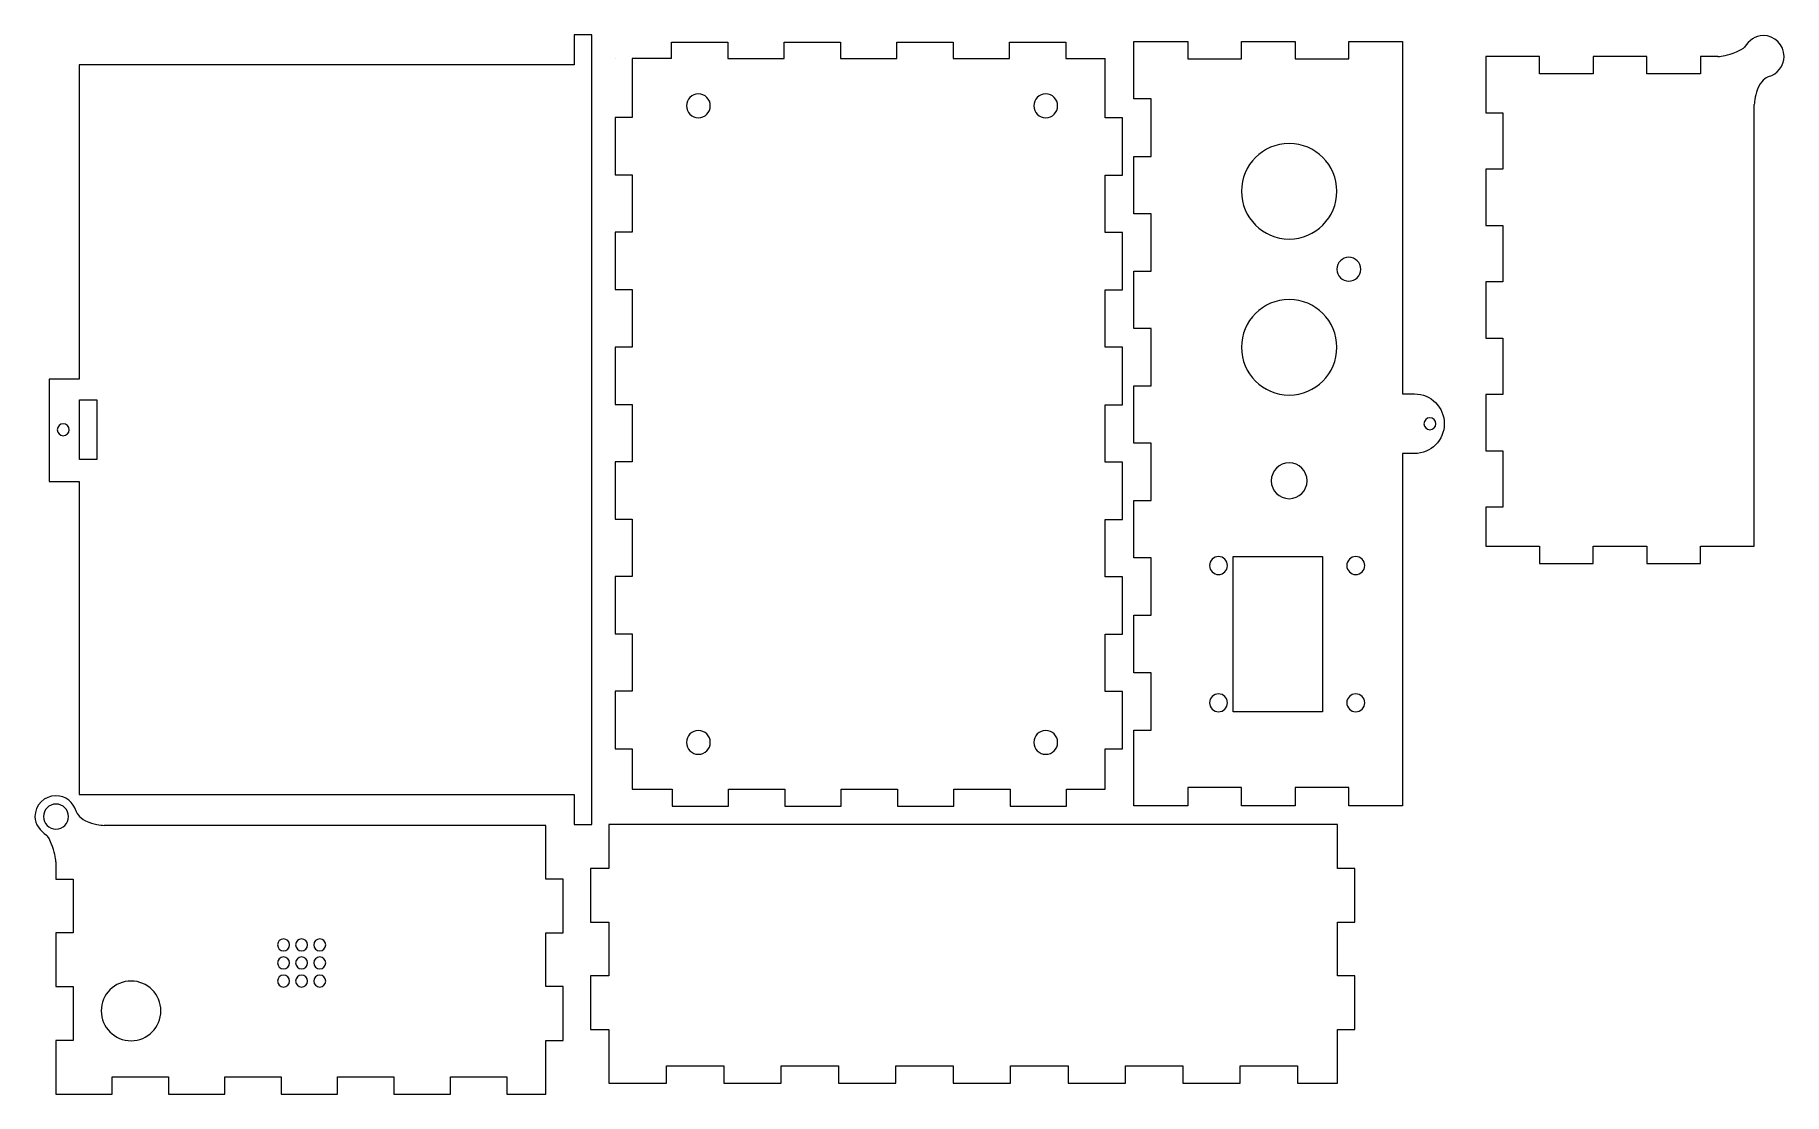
# Model space of a CAD drawing. Header units: inches. Extents: x 1 to 294, y -180 to -2.
import ezdxf

# ---------------------------------------------------------------- set-up
doc = ezdxf.new("R2010")
doc.units = ezdxf.units.IN
doc.header["$MEASUREMENT"] = 0
doc.layers.add('Layer 1', color=7, linetype='Continuous')

# ---------------------------------------------------------------- blocks, each defined once
blk = doc.blocks.new('block 2')
at = {"layer": 'Layer 1', "lineweight": 0}
for points, knots in [([(230.05, -72.49), (230.05, -72.49), (232.06, -72.49), (232.06, -72.49), (234.82, -72.49), (237.06, -70.26), (237.06, -67.5), (237.06, -64.73), (234.82, -62.5), (232.06, -62.5), (232.06, -62.5), (230.05, -62.5), (230.05, -62.5), (230.05, -62.5), (230.05, -3.46), (230.05, -3.46), (230.05, -3.46), (221.05, -3.46), (221.05, -3.46), (221.05, -3.46), (221.05, -6.36), (221.05, -6.36), (221.05, -6.36), (212.05, -6.36), (212.05, -6.36), (212.05, -6.36), (212.05, -3.46), (212.05, -3.46), (212.05, -3.46), (203.05, -3.46), (203.05, -3.46), (203.05, -3.46), (203.05, -6.36), (203.05, -6.36), (203.05, -6.36), (194.05, -6.36), (194.05, -6.36), (194.05, -6.36), (194.05, -3.46), (194.05, -3.46), (194.05, -3.46), (185.05, -3.46), (185.05, -3.46), (185.05, -3.46), (185.05, -13.07), (185.05, -13.07), (185.05, -13.07), (187.95, -13.07), (187.95, -13.07), (187.95, -13.07), (187.95, -22.69), (187.95, -22.69), (187.95, -22.69), (185.05, -22.69), (185.05, -22.69), (185.05, -22.69), (185.05, -32.3), (185.05, -32.3), (185.05, -32.3), (187.95, -32.3), (187.95, -32.3), (187.95, -32.3), (187.95, -41.92), (187.95, -41.92), (187.95, -41.92), (185.05, -41.92), (185.05, -41.92), (185.05, -41.92), (185.05, -51.53), (185.05, -51.53), (185.05, -51.53), (187.95, -51.53), (187.95, -51.53), (187.95, -51.53), (187.95, -61.15), (187.95, -61.15), (187.95, -61.15), (185.05, -61.15), (185.05, -61.15), (185.05, -61.15), (185.05, -70.76), (185.05, -70.76), (185.05, -70.76), (187.95, -70.76), (187.95, -70.76), (187.95, -70.76), (187.95, -80.38), (187.95, -80.38), (187.95, -80.38), (185.05, -80.38), (185.05, -80.38), (185.05, -80.38), (185.05, -90), (185.05, -90), (185.05, -90), (187.95, -90), (187.95, -90), (187.95, -90), (187.95, -99.61), (187.95, -99.61), (187.95, -99.61), (185.05, -99.61), (185.05, -99.61), (185.05, -99.61), (185.05, -109.23), (185.05, -109.23), (185.05, -109.23), (187.95, -109.23), (187.95, -109.23), (187.95, -109.23), (187.95, -118.84), (187.95, -118.84), (187.95, -118.84), (185.05, -118.84), (185.05, -118.84), (185.05, -118.84), (185.05, -131.53), (185.05, -131.53), (185.05, -131.53), (194.05, -131.53), (194.05, -131.53), (194.05, -131.53), (194.05, -128.48), (194.05, -128.48), (194.05, -128.48), (203.05, -128.48), (203.05, -128.48), (203.05, -128.48), (203.05, -131.53), (203.05, -131.53), (203.05, -131.53), (212.05, -131.53), (212.05, -131.53), (212.05, -131.53), (212.05, -128.48), (212.05, -128.48), (212.05, -128.48), (221.05, -128.48), (221.05, -128.48), (221.05, -128.48), (221.05, -131.53), (221.05, -131.53), (221.05, -131.53), (230.05, -131.53), (230.05, -131.53), (230.05, -131.53), (230.05, -72.49), (230.05, -72.49)], [0, 0, 0, 0, 1, 1, 1, 2, 2, 2, 3, 3, 3, 4, 4, 4, 5, 5, 5, 6, 6, 6, 7, 7, 7, 8, 8, 8, 9, 9, 9, 10, 10, 10, 11, 11, 11, 12, 12, 12, 13, 13, 13, 14, 14, 14, 15, 15, 15, 16, 16, 16, 17, 17, 17, 18, 18, 18, 19, 19, 19, 20, 20, 20, 21, 21, 21, 22, 22, 22, 23, 23, 23, 24, 24, 24, 25, 25, 25, 26, 26, 26, 27, 27, 27, 28, 28, 28, 29, 29, 29, 30, 30, 30, 31, 31, 31, 32, 32, 32, 33, 33, 33, 34, 34, 34, 35, 35, 35, 36, 36, 36, 37, 37, 37, 38, 38, 38, 39, 39, 39, 40, 40, 40, 41, 41, 41, 42, 42, 42, 43, 43, 43, 44, 44, 44, 45, 45, 45, 46, 46, 46, 47, 47, 47, 48, 48, 48, 49, 49, 49, 49]), ([(234.65, -68.5), (234.1, -68.5), (233.65, -68.05), (233.65, -67.5), (233.65, -66.94), (234.1, -66.5), (234.65, -66.5), (235.2, -66.5), (235.65, -66.94), (235.65, -67.5), (235.65, -68.05), (235.2, -68.5), (234.65, -68.5)], [0, 0, 0, 0, 1, 1, 1, 2, 2, 2, 3, 3, 3, 4, 4, 4, 4])]:
    blk.add_open_spline(points, degree=3, knots=knots, dxfattribs=at)
blk = doc.blocks.new('block 3')
at = {"layer": 'Layer 1', "lineweight": 0}
blk.add_lwpolyline([(216.65, -89.77), (216.65, -115.77), (201.65, -115.77), (201.65, -89.77), (216.65, -89.77)], dxfattribs=at)
for points in [[(200.72, -91.27), (200.72, -92.1), (200.05, -92.77), (199.22, -92.77), (198.39, -92.77), (197.72, -92.1), (197.72, -91.27), (197.72, -90.44), (198.39, -89.77), (199.22, -89.77), (200.05, -89.77), (200.72, -90.44), (200.72, -91.27)], [(223.72, -91.27), (223.72, -92.1), (223.05, -92.77), (222.22, -92.77), (221.39, -92.77), (220.72, -92.1), (220.72, -91.27), (220.72, -90.44), (221.39, -89.77), (222.22, -89.77), (223.05, -89.77), (223.72, -90.44), (223.72, -91.27)], [(200.72, -114.27), (200.72, -115.1), (200.05, -115.77), (199.22, -115.77), (198.39, -115.77), (197.72, -115.1), (197.72, -114.27), (197.72, -113.44), (198.39, -112.77), (199.22, -112.77), (200.05, -112.77), (200.72, -113.44), (200.72, -114.27)], [(223.72, -114.27), (223.72, -115.1), (223.05, -115.77), (222.22, -115.77), (221.39, -115.77), (220.72, -115.1), (220.72, -114.27), (220.72, -113.44), (221.39, -112.77), (222.22, -112.77), (223.05, -112.77), (223.72, -113.44), (223.72, -114.27)]]:
    blk.add_open_spline(points, degree=3, knots=[0, 0, 0, 0, 1, 1, 1, 2, 2, 2, 3, 3, 3, 4, 4, 4, 4], dxfattribs=at)
blk = doc.blocks.new('block 4')
at = {"layer": 'Layer 1', "lineweight": 0}
blk.add_lwpolyline([(4.38, -140.9), (4.38, -140.9), (4.38, -143.84), (7.28, -143.84), (7.28, -152.84), (4.38, -152.84), (4.38, -161.84), (7.28, -161.84), (7.28, -170.84), (4.38, -170.84), (4.38, -179.84), (13.82, -179.84), (13.82, -176.94), (23.27, -176.94), (23.27, -179.84), (32.71, -179.84), (32.71, -176.94), (42.16, -176.94), (42.16, -179.84), (51.6, -179.84), (51.6, -176.94), (61.04, -176.94), (61.04, -179.84), (70.49, -179.84), (70.49, -176.94), (79.93, -176.94), (79.93, -179.84), (86.48, -179.84), (86.48, -170.84), (89.38, -170.84), (89.38, -161.84), (86.48, -161.84), (86.48, -152.84), (89.38, -152.84), (89.38, -143.84), (86.48, -143.84), (86.48, -134.84), (12.45, -134.84)], dxfattribs=at)
for points, knots in [([(7.76, -132.44), (7.76, -132.44), (7.76, -132.44), (7.76, -132.44), (7.37, -130.94), (6, -129.84), (4.38, -129.84), (2.44, -129.84), (0.88, -131.4), (0.88, -133.34), (0.88, -134.7), (1.75, -135.65), (2.81, -136.46)], [0, 0, 0, 0, 1, 1, 1, 2, 2, 2, 3, 3, 3, 4, 4, 4, 4]), ([(7.76, -132.44), (7.77, -132.46), (8.22, -133.52), (9.37, -134.04), (10.8, -134.69), (11.86, -134.79), (12.45, -134.82)], [0, 0, 0, 0, 1, 1, 1, 2, 2, 2, 2]), ([(4.38, -140.9), (4.35, -140.31), (4.22, -139.27), (3.6, -137.83), (3.03, -136.46), (2.81, -136.46), (2.81, -136.46)], [0, 0, 0, 0, 1, 1, 1, 2, 2, 2, 2])]:
    blk.add_open_spline(points, degree=3, knots=knots, dxfattribs=at)
blk = doc.blocks.new('block 5')
at = {"layer": 'Layer 1', "lineweight": 0}
blk.add_lwpolyline([(282.92, -5.95), (282.92, -5.94), (279.99, -5.94), (279.99, -8.84), (270.99, -8.84), (270.99, -5.94), (261.99, -5.94), (261.99, -8.84), (252.99, -8.84), (252.99, -5.94), (243.99, -5.94), (243.99, -15.39), (246.89, -15.39), (246.89, -24.83), (243.99, -24.83), (243.99, -34.28), (246.89, -34.28), (246.89, -43.72), (243.99, -43.72), (243.99, -53.16), (246.89, -53.16), (246.89, -62.61), (243.99, -62.61), (243.99, -72.05), (246.89, -72.05), (246.89, -81.5), (243.99, -81.5), (243.99, -88.04), (252.99, -88.04), (252.99, -90.94), (261.99, -90.94), (261.99, -88.04), (270.99, -88.04), (270.99, -90.94), (279.99, -90.94), (279.99, -88.04), (288.99, -88.04), (288.99, -14.01)], dxfattribs=at)
for points, knots in [([(291.38, -9.32), (291.38, -9.32), (291.39, -9.33), (291.39, -9.33), (292.88, -8.93), (293.99, -7.56), (293.99, -5.94), (293.99, -4.01), (292.42, -2.44), (290.49, -2.44), (289.12, -2.44), (288.17, -3.32), (287.36, -4.37)], [0, 0, 0, 0, 1, 1, 1, 2, 2, 2, 3, 3, 3, 4, 4, 4, 4]), ([(282.92, -5.95), (283.51, -5.92), (284.55, -5.78), (286, -5.17), (287.36, -4.59), (287.36, -4.37), (287.36, -4.37)], [0, 0, 0, 0, 1, 1, 1, 2, 2, 2, 2]), ([(291.38, -9.32), (291.36, -9.33), (290.3, -9.78), (289.78, -10.93), (289.13, -12.37), (289.03, -13.42), (289, -14.01)], [0, 0, 0, 0, 1, 1, 1, 2, 2, 2, 2])]:
    blk.add_open_spline(points, degree=3, knots=knots, dxfattribs=at)

msp = doc.modelspace()

# ---------------------------------------------------------------- linework, layer by layer
at = {"layer": 'Layer 1', "lineweight": 0}
for points in [[(94.22, -129.64), (94.22, -7.35), (94.22, -2.35), (91.22, -2.35), (91.22, -7.35), (8.31, -7.35), (8.31, -60.03), (3.24, -60.03), (3.24, -77.2), (8.31, -77.2), (8.31, -129.64), (91.22, -129.64), (91.22, -134.64), (94.22, -134.64), (94.22, -129.64)], [(107.54, -6.27), (107.54, -3.57), (116.99, -3.57), (116.99, -6.27), (126.43, -6.27), (126.43, -3.57), (135.88, -3.57), (135.88, -6.27), (145.32, -6.27), (145.32, -3.57), (154.77, -3.57), (154.77, -6.27), (164.21, -6.27), (164.21, -3.57), (173.65, -3.57), (173.65, -6.27), (180.2, -6.27)], [(107.54, -3.57), (107.54, -3.57)], [(107.54, -3.57), (107.54, -3.57)], [(116.99, -3.57), (116.99, -3.57)], [(116.99, -3.57), (116.99, -3.57)], [(126.43, -3.57), (126.43, -3.57)], [(126.43, -3.57), (126.43, -3.57)], [(135.88, -3.57), (135.88, -3.57)], [(135.88, -3.57), (135.88, -3.57)], [(145.32, -3.57), (145.32, -3.57)], [(145.32, -3.57), (145.32, -3.57)], [(154.77, -3.57), (154.77, -3.57)], [(154.77, -3.57), (154.77, -3.57)], [(164.21, -3.57), (164.21, -3.57)], [(164.21, -3.57), (164.21, -3.57)], [(173.65, -3.57), (173.65, -3.57)], [(173.65, -3.57), (173.65, -3.57)], [(98.1, -6.27), (98.1, -6.27)], [(100.97, -6.27), (100.97, -16.19), (98.1, -16.19), (98.1, -25.8), (100.97, -25.8), (100.97, -35.42), (98.1, -35.42), (98.1, -45.03), (100.97, -45.03), (100.97, -54.65), (98.1, -54.65), (98.1, -64.26), (100.97, -64.26), (100.97, -73.88), (98.1, -73.88), (98.1, -83.5), (100.97, -83.5), (100.97, -93.11), (98.1, -93.11), (98.1, -102.73), (100.97, -102.73), (100.97, -112.34), (98.1, -112.34), (98.1, -121.96), (100.97, -121.96), (100.97, -128.72)], [(100.97, -6.27), (100.97, -6.27)], [(107.54, -6.27), (100.97, -6.27)], [(107.54, -6.27), (107.54, -6.27)], [(116.99, -6.27), (126.43, -6.27)], [(116.99, -6.27), (116.99, -6.27)], [(126.43, -6.27), (126.43, -6.27)], [(135.88, -6.27), (135.88, -6.27)], [(135.88, -6.27), (135.88, -6.27)], [(145.32, -6.27), (145.32, -6.27)], [(145.32, -6.27), (145.32, -6.27)], [(154.77, -6.27), (154.77, -6.27)], [(154.77, -6.27), (154.77, -6.27)], [(164.21, -6.27), (164.21, -6.27)], [(164.21, -6.27), (164.21, -6.27)], [(173.65, -6.27), (173.65, -6.27)], [(173.65, -6.27), (173.65, -6.27)], [(180.2, -6.27), (180.2, -6.27)], [(180.24, -16.23), (180.24, -6.27)], [(98.1, -16.19), (98.1, -16.19)], [(98.1, -16.19), (98.1, -16.19)], [(100.97, -16.19), (100.97, -16.19)], [(100.97, -16.19), (100.97, -16.19)], [(100.97, -128.72), (107.64, -128.72), (107.64, -131.61), (117.09, -131.61), (117.09, -128.72), (126.53, -128.72), (126.53, -131.61), (135.98, -131.61), (135.98, -128.72), (145.42, -128.72), (145.42, -131.61), (154.87, -131.61), (154.87, -128.72), (164.31, -128.72), (164.31, -131.61), (173.75, -131.61), (173.75, -128.72), (180.24, -128.72), (180.24, -122), (183.14, -122), (183.14, -112.38), (180.24, -112.38), (180.24, -102.77), (183.14, -102.77), (183.14, -93.15), (180.24, -93.15), (180.24, -83.54), (183.14, -83.54), (183.14, -73.92), (180.24, -73.92), (180.24, -64.31), (183.14, -64.31), (183.14, -54.69), (180.24, -54.69), (180.24, -45.08), (183.14, -45.08), (183.14, -35.46), (180.24, -35.46), (180.24, -25.85), (183.14, -25.85), (183.14, -16.23), (180.24, -16.23)], [(180.24, -16.23), (180.24, -16.23)], [(180.24, -16.23), (180.24, -16.23)], [(183.14, -16.23), (183.14, -16.23)], [(183.14, -16.23), (183.14, -16.23)], [(98.1, -25.8), (98.1, -25.8)], [(98.1, -25.8), (98.1, -25.8)], [(100.97, -25.8), (100.97, -25.8)], [(180.24, -25.85), (180.24, -25.85)], [(180.24, -25.85), (180.24, -25.85)], [(183.14, -25.85), (183.14, -25.85)], [(183.14, -25.85), (183.14, -25.85)], [(98.1, -35.42), (98.1, -35.42)], [(98.1, -35.42), (98.1, -35.42)], [(100.97, -35.42), (100.97, -35.42)], [(180.24, -35.46), (180.24, -35.46)], [(180.24, -35.46), (180.24, -35.46)], [(183.14, -35.46), (183.14, -35.46)], [(183.14, -35.46), (183.14, -35.46)], [(98.1, -45.03), (98.1, -45.03)], [(98.1, -45.03), (98.1, -45.03)], [(100.97, -45.03), (100.97, -45.03)], [(180.24, -45.08), (180.24, -45.08)], [(180.24, -45.08), (180.24, -45.08)], [(183.14, -45.08), (183.14, -45.08)], [(183.14, -45.08), (183.14, -45.08)], [(98.1, -54.65), (98.1, -54.65)], [(98.1, -54.65), (98.1, -54.65)], [(100.97, -54.65), (100.97, -54.65)], [(180.24, -54.69), (180.24, -54.69)], [(180.24, -54.69), (180.24, -54.69)], [(183.14, -54.69), (183.14, -54.69)], [(183.14, -54.69), (183.14, -54.69)], [(8.32, -73.5), (8.32, -63.5), (11.27, -63.5), (11.27, -73.5), (8.32, -73.5)], [(98.1, -64.26), (98.1, -64.26)], [(98.1, -64.26), (98.1, -64.26)], [(100.97, -64.26), (100.97, -64.26)], [(180.24, -64.31), (180.24, -64.31)], [(180.24, -64.31), (180.24, -64.31)], [(183.14, -64.31), (183.14, -64.31)], [(183.14, -64.31), (183.14, -64.31)], [(98.1, -73.88), (98.1, -73.88)], [(98.1, -73.88), (98.1, -73.88)], [(100.97, -73.88), (100.97, -73.88)], [(180.24, -73.92), (180.24, -73.92)], [(180.24, -73.92), (180.24, -73.92)], [(183.14, -73.92), (183.14, -73.92)], [(183.14, -73.92), (183.14, -73.92)], [(98.1, -83.5), (98.1, -83.5)], [(98.1, -83.5), (98.1, -83.5)], [(100.97, -83.5), (100.97, -83.5)], [(180.24, -83.54), (180.24, -83.54)], [(180.24, -83.54), (180.24, -83.54)], [(183.14, -83.54), (183.14, -83.54)], [(183.14, -83.54), (183.14, -83.54)], [(98.1, -93.11), (98.1, -93.11)], [(98.1, -93.11), (98.1, -93.11)], [(100.97, -93.11), (100.97, -93.11)], [(180.24, -93.15), (180.24, -93.15)], [(180.24, -93.15), (180.24, -93.15)], [(183.14, -93.15), (183.14, -93.15)], [(183.14, -93.15), (183.14, -93.15)], [(98.1, -102.73), (98.1, -102.73)], [(98.1, -102.73), (98.1, -102.73)], [(100.97, -102.73), (100.97, -102.73)], [(180.24, -102.77), (180.24, -102.77)], [(180.24, -102.77), (180.24, -102.77)], [(183.14, -102.77), (183.14, -102.77)], [(183.14, -102.77), (183.14, -102.77)], [(98.1, -112.34), (98.1, -112.34)], [(98.1, -112.34), (98.1, -112.34)], [(100.97, -112.34), (100.97, -112.34)], [(180.24, -112.38), (180.24, -112.38)], [(180.24, -112.38), (180.24, -112.38)], [(183.14, -112.38), (183.14, -112.38)], [(183.14, -112.38), (183.14, -112.38)], [(98.1, -121.96), (98.1, -121.96)], [(98.1, -121.96), (98.1, -121.96)], [(100.97, -121.96), (100.97, -121.96)], [(180.24, -122), (180.24, -122)], [(180.24, -122), (180.24, -122)], [(183.14, -122), (183.14, -122)], [(183.14, -122), (183.14, -122)], [(107.64, -128.72), (107.64, -128.72)], [(117.09, -128.72), (117.09, -128.72)], [(126.53, -128.72), (126.53, -128.72)], [(135.98, -128.72), (135.98, -128.72)], [(145.42, -128.72), (145.42, -128.72)], [(154.87, -128.72), (154.87, -128.72)], [(154.87, -128.72), (154.87, -128.72)], [(164.31, -128.72), (164.31, -128.72)], [(164.31, -128.72), (164.31, -128.72)], [(173.75, -128.72), (173.75, -128.72)], [(173.75, -128.72), (173.75, -128.72)], [(180.24, -128.72), (180.24, -128.72)], [(180.24, -128.72), (180.24, -128.72)], [(107.64, -131.61), (107.64, -131.61)], [(107.64, -131.61), (107.64, -131.61)], [(117.09, -131.61), (117.09, -131.61)], [(117.09, -131.61), (117.09, -131.61)], [(126.53, -131.61), (126.53, -131.61)], [(126.53, -131.61), (126.53, -131.61)], [(135.98, -131.61), (135.98, -131.61)], [(135.98, -131.61), (135.98, -131.61)], [(145.42, -131.61), (145.42, -131.61)], [(145.42, -131.61), (145.42, -131.61)], [(154.87, -131.61), (154.87, -131.61)], [(154.87, -131.61), (154.87, -131.61)], [(164.31, -131.61), (164.31, -131.61)], [(164.31, -131.61), (164.31, -131.61)], [(173.75, -131.61), (173.75, -131.61)], [(173.75, -131.61), (173.75, -131.61)], [(219.17, -134.64), (97.07, -134.64), (97.07, -142.02), (93.99, -142.02), (93.99, -151.02), (97.07, -151.02), (97.07, -160.02), (93.99, -160.02), (93.99, -169.02), (97.07, -169.02), (97.07, -178.02), (106.69, -178.02), (106.69, -175.12), (116.3, -175.12), (116.3, -178.02), (125.92, -178.02), (125.92, -175.12), (135.53, -175.12), (135.53, -178.02), (145.15, -178.02), (145.15, -175.12), (154.76, -175.12), (154.76, -178.02), (164.38, -178.02), (164.38, -175.12), (174, -175.12), (174, -178.02), (183.61, -178.02), (183.61, -175.12), (193.23, -175.12), (193.23, -178.02), (202.84, -178.02), (202.84, -175.12), (212.46, -175.12), (212.46, -178.02), (219.17, -178.02), (219.17, -169.02), (222.07, -169.02), (222.07, -160.02), (219.17, -160.02), (219.17, -151.02), (222.07, -151.02), (222.07, -142.02), (219.17, -142.02), (219.17, -134.64)]]:
    msp.add_lwpolyline(points, dxfattribs=at)
for points in [[(114.05, -14.23), (114.05, -15.33), (113.15, -16.23), (112.05, -16.23), (110.94, -16.23), (110.05, -15.33), (110.05, -14.23), (110.05, -13.13), (110.94, -12.23), (112.05, -12.23), (113.15, -12.23), (114.05, -13.13), (114.05, -14.23)], [(172.26, -14.23), (172.26, -15.33), (171.36, -16.23), (170.26, -16.23), (169.15, -16.23), (168.26, -15.33), (168.26, -14.23), (168.26, -13.13), (169.15, -12.23), (170.26, -12.23), (171.36, -12.23), (172.26, -13.13), (172.26, -14.23)], [(219.06, -28.54), (219.06, -32.96), (215.47, -36.54), (211.06, -36.54), (206.64, -36.54), (203.06, -32.96), (203.06, -28.54), (203.06, -24.12), (206.64, -20.54), (211.06, -20.54), (215.47, -20.54), (219.06, -24.12), (219.06, -28.54)], [(223.06, -41.61), (223.06, -42.72), (222.16, -43.61), (221.06, -43.61), (219.95, -43.61), (219.06, -42.72), (219.06, -41.61), (219.06, -40.51), (219.95, -39.61), (221.06, -39.61), (222.16, -39.61), (223.06, -40.51), (223.06, -41.61)], [(219.06, -54.69), (219.06, -59.11), (215.47, -62.69), (211.06, -62.69), (206.64, -62.69), (203.06, -59.11), (203.06, -54.69), (203.06, -50.27), (206.64, -46.69), (211.06, -46.69), (215.47, -46.69), (219.06, -50.27), (219.06, -54.69)], [(5.62, -69.5), (5.07, -69.5), (4.62, -69.05), (4.62, -68.5), (4.62, -67.94), (5.07, -67.5), (5.62, -67.5), (6.17, -67.5), (6.62, -67.94), (6.62, -68.5), (6.62, -69.05), (6.17, -69.5), (5.62, -69.5)], [(214.06, -77.06), (214.06, -78.71), (212.71, -80.06), (211.06, -80.06), (209.4, -80.06), (208.06, -78.71), (208.06, -77.06), (208.06, -75.4), (209.4, -74.06), (211.06, -74.06), (212.71, -74.06), (214.06, -75.4), (214.06, -77.06)], [(114.05, -120.9), (114.05, -122.01), (113.15, -122.9), (112.05, -122.9), (110.94, -122.9), (110.05, -122.01), (110.05, -120.9), (110.05, -119.8), (110.94, -118.9), (112.05, -118.9), (113.15, -118.9), (114.05, -119.8), (114.05, -120.9)], [(172.26, -120.9), (172.26, -122.01), (171.36, -122.9), (170.26, -122.9), (169.15, -122.9), (168.26, -122.01), (168.26, -120.9), (168.26, -119.8), (169.15, -118.9), (170.26, -118.9), (171.36, -118.9), (172.26, -119.8), (172.26, -120.9)], [(6.5, -133.34), (6.5, -134.49), (5.56, -135.44), (4.4, -135.44), (3.24, -135.44), (2.3, -134.49), (2.3, -133.34), (2.3, -132.18), (3.24, -131.24), (4.4, -131.24), (5.56, -131.24), (6.5, -132.18), (6.5, -133.34)], [(43.53, -154.84), (43.53, -155.39), (43.08, -155.84), (42.53, -155.84), (41.98, -155.84), (41.53, -155.39), (41.53, -154.84), (41.53, -154.28), (41.98, -153.84), (42.53, -153.84), (43.08, -153.84), (43.53, -154.28), (43.53, -154.84)], [(46.56, -154.84), (46.56, -155.39), (46.12, -155.84), (45.56, -155.84), (45.01, -155.84), (44.56, -155.39), (44.56, -154.84), (44.56, -154.28), (45.01, -153.84), (45.56, -153.84), (46.12, -153.84), (46.56, -154.28), (46.56, -154.84)], [(49.6, -154.84), (49.6, -155.39), (49.15, -155.84), (48.6, -155.84), (48.05, -155.84), (47.6, -155.39), (47.6, -154.84), (47.6, -154.28), (48.05, -153.84), (48.6, -153.84), (49.15, -153.84), (49.6, -154.28), (49.6, -154.84)], [(42.53, -156.87), (43.08, -156.87), (43.53, -157.32), (43.53, -157.87), (43.53, -158.42), (43.08, -158.87), (42.53, -158.87), (41.98, -158.87), (41.53, -158.42), (41.53, -157.87), (41.53, -157.32), (41.98, -156.87), (42.53, -156.87)], [(46.56, -157.87), (46.56, -158.42), (46.12, -158.87), (45.56, -158.87), (45.01, -158.87), (44.56, -158.42), (44.56, -157.87), (44.56, -157.32), (45.01, -156.87), (45.56, -156.87), (46.12, -156.87), (46.56, -157.32), (46.56, -157.87)], [(48.6, -158.87), (48.05, -158.87), (47.6, -158.42), (47.6, -157.87), (47.6, -157.32), (48.05, -156.87), (48.6, -156.87), (49.15, -156.87), (49.6, -157.32), (49.6, -157.87), (49.6, -158.42), (49.15, -158.87), (48.6, -158.87)], [(21.98, -165.9), (21.98, -168.67), (19.74, -170.9), (16.98, -170.9), (14.21, -170.9), (11.98, -168.67), (11.98, -165.9), (11.98, -163.14), (14.21, -160.9), (16.98, -160.9), (19.74, -160.9), (21.98, -163.14), (21.98, -165.9)], [(43.53, -160.9), (43.53, -161.46), (43.08, -161.9), (42.53, -161.9), (41.98, -161.9), (41.53, -161.46), (41.53, -160.9), (41.53, -160.35), (41.98, -159.9), (42.53, -159.9), (43.08, -159.9), (43.53, -160.35), (43.53, -160.9)], [(44.56, -160.9), (44.56, -160.35), (45.01, -159.9), (45.56, -159.9), (46.12, -159.9), (46.56, -160.35), (46.56, -160.9), (46.56, -161.46), (46.12, -161.9), (45.56, -161.9), (45.01, -161.9), (44.56, -161.46), (44.56, -160.9)], [(49.6, -160.9), (49.6, -161.46), (49.15, -161.9), (48.6, -161.9), (48.05, -161.9), (47.6, -161.46), (47.6, -160.9), (47.6, -160.35), (48.05, -159.9), (48.6, -159.9), (49.15, -159.9), (49.6, -160.35), (49.6, -160.9)]]:
    msp.add_open_spline(points, degree=3, knots=[0, 0, 0, 0, 1, 1, 1, 2, 2, 2, 3, 3, 3, 4, 4, 4, 4], dxfattribs=at)

# ---------------------------------------------------------------- block references
at = {"layer": 'Layer 1'}
for name in ['block 5', 'block 2', 'block 3', 'block 4']:
    msp.add_blockref(name, (0, 0), dxfattribs=at)

doc.saveas('drawing.dxf')
